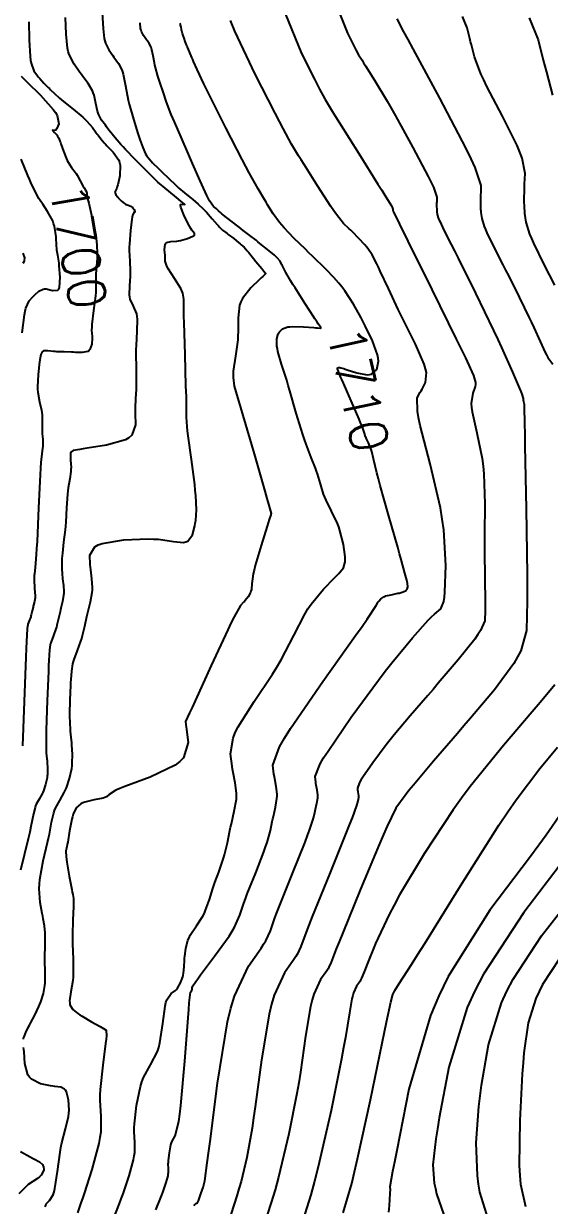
# Model space of a CAD drawing. Header units: metres. Extents: x 837117 to 838479, y 1189012 to 1191015.
# Drawn here: x 837662.7 to 837716.4, y 1189838.2 to 1189959.1 of the extents above; entities that cross this region are included whole.
import ezdxf

# ---------------------------------------------------------------- set-up
doc = ezdxf.new("R2010")
doc.units = ezdxf.units.M
doc.header["$LTSCALE"] = 0.3
doc.layers.add('COTAS 10', color=1, linetype='Continuous')
doc.layers.add('COTAS INT', color=252, linetype='Continuous')
doc.styles.get("Standard").update_dxf_attribs({"font": 'simplex.shx'})

msp = doc.modelspace()

# ---------------------------------------------------------------- linework, layer by layer
at = {"layer": 'COTAS 10'}
for points in [[(837716.99, 1189932.34), (837715.92, 1189934.43), (837714.86, 1189936.61), (837714.64, 1189937.1), (837714.46, 1189937.55), (837714.07, 1189938.76), (837713.94, 1189939.67), (837713.92, 1189939.93), (837713.9, 1189940.18), (837713.87, 1189941.12), (837713.89, 1189942.1), (837713.9, 1189942.38), (837713.91, 1189942.67), (837713.96, 1189943.75), (837713.65, 1189945.34), (837713.42, 1189945.94), (837713.14, 1189946.61), (837711.64, 1189949.62), (837710.06, 1189952.66), (837709.73, 1189953.35), (837709.45, 1189953.97), (837708.8, 1189955.68), (837708.47, 1189956.92), (837708.39, 1189957.24), (837708.3, 1189957.56), (837708.02, 1189958.66), (837707.55, 1189959.83)], [(837676.18, 1189837.68), (837676.7, 1189838.97), (837676.82, 1189839.29), (837676.93, 1189839.58), (837677.24, 1189840.49), (837677.43, 1189841.19), (837677.46, 1189841.35), (837677.49, 1189841.5), (837677.49, 1189841.94), (837677.46, 1189842.39), (837677.47, 1189842.56), (837677.48, 1189842.74), (837677.57, 1189843.53), (837677.73, 1189844.34), (837677.8, 1189844.54), (837677.86, 1189844.72), (837678.17, 1189845.28), (837678.53, 1189846.74), (837678.63, 1189847.49), (837678.74, 1189848.39), (837679.14, 1189852.91), (837679.48, 1189857.35), (837679.55, 1189858.2), (837679.61, 1189858.88), (837679.74, 1189859.98), (837679.79, 1189860.01), (837679.81, 1189860.03), (837679.82, 1189860.04), (837679.85, 1189860.1), (837679.88, 1189860.18), (837679.88, 1189860.2), (837679.89, 1189860.22), (837679.89, 1189860.29), (837679.9, 1189860.38), (837679.9, 1189860.4), (837679.9, 1189860.42), (837679.91, 1189860.51), (837680.27, 1189861.05), (837680.49, 1189861.35), (837680.77, 1189861.73), (837682.2, 1189863.64), (837683.68, 1189865.72), (837683.98, 1189866.2), (837684.24, 1189866.63), (837684.79, 1189867.85), (837685.19, 1189869.08), (837685.35, 1189869.53), (837685.54, 1189870.02), (837686.4, 1189872.19), (837687.24, 1189874.35), (837687.42, 1189874.84), (837687.57, 1189875.29), (837687.91, 1189876.51), (837688.1, 1189877.44), (837688.15, 1189877.7), (837688.21, 1189877.96), (837688.43, 1189878.89), (837688.58, 1189879.79), (837688.6, 1189880.02), (837688.6, 1189880.25), (837688.51, 1189881.03), (837688.35, 1189881.81), (837688.31, 1189882.04), (837688.27, 1189882.27), (837688.14, 1189883.19), (837688.85, 1189885.09), (837689.34, 1189885.95), (837689.96, 1189886.96), (837693.27, 1189891.78), (837696.62, 1189896.48), (837697.28, 1189897.4), (837697.81, 1189898.16), (837698.73, 1189899.54), (837698.89, 1189899.84), (837698.94, 1189899.91), (837698.99, 1189899.99), (837699.2, 1189900.23), (837699.5, 1189900.44), (837699.61, 1189900.48), (837699.73, 1189900.53), (837700.25, 1189900.65), (837700.8, 1189900.76), (837700.94, 1189900.79), (837701.07, 1189900.82), (837701.48, 1189900.94), (837701.78, 1189901.09), (837701.84, 1189901.14), (837701.89, 1189901.2), (837701.96, 1189901.45), (837701.92, 1189901.83), (837701.89, 1189901.98), (837701.86, 1189902.14), (837701.67, 1189902.85), (837701.28, 1189904.25), (837701.12, 1189904.83), (837700.93, 1189905.51), (837700.03, 1189908.67), (837699.15, 1189911.84), (837698.96, 1189912.52), (837698.81, 1189913.11), (837698.46, 1189914.54), (837698.28, 1189915.32), (837698.22, 1189915.51), (837698.16, 1189915.68), (837697.95, 1189916.19), (837697.74, 1189916.59), (837697.7, 1189916.7), (837697.65, 1189916.81), (837697.54, 1189917.17), (837697.28, 1189917.9), (837697.14, 1189918.23), (837696.98, 1189918.61), (837696.17, 1189920.48), (837695.37, 1189922.3), (837695.21, 1189922.66), (837695.08, 1189922.96), (837694.86, 1189923.49), (837694.83, 1189923.6), (837694.82, 1189923.63), (837694.81, 1189923.66), (837694.78, 1189923.77), (837694.77, 1189923.85), (837694.78, 1189923.87), (837694.79, 1189923.88), (837694.86, 1189923.9), (837694.96, 1189923.9), (837695.01, 1189923.89), (837695.1, 1189923.88), (837695.41, 1189923.79), (837695.57, 1189923.74), (837695.77, 1189923.67), (837696.76, 1189923.34), (837697.81, 1189923.15), (837698.04, 1189923.17), (837698.25, 1189923.23), (837698.8, 1189923.7), (837698.96, 1189924.56), (837698.93, 1189924.86), (837698.86, 1189925.2), (837698.34, 1189926.62), (837697.59, 1189928.18), (837697.39, 1189928.59), (837697.18, 1189928.99), (837696.42, 1189930.39), (837695.53, 1189931.75), (837695.23, 1189932.14), (837694.91, 1189932.52), (837694.38, 1189933.1), (837693.6, 1189933.94), (837692.21, 1189935.3), (837691.85, 1189935.65), (837691.5, 1189936), (837690.31, 1189937.15), (837689.3, 1189938.19), (837689.06, 1189938.46), (837688.84, 1189938.73), (837688.18, 1189939.63), (837687.62, 1189940.54), (837687.46, 1189940.81), (837687.29, 1189941.09), (837686.64, 1189942.17), (837685.73, 1189943.83), (837685.39, 1189944.47), (837685.01, 1189945.19), (837683.34, 1189948.44), (837681.73, 1189951.65), (837681.39, 1189952.33), (837681.1, 1189952.94), (837680.41, 1189954.4), (837680.05, 1189955.22), (837679.97, 1189955.42), (837679.88, 1189955.61), (837679.62, 1189956.2), (837679.42, 1189956.68), (837679.37, 1189956.8), (837679.32, 1189956.91), (837679.18, 1189957.28), (837679.07, 1189957.61), (837679.04, 1189957.7), (837679.01, 1189957.79), (837678.91, 1189958.09), (837678.83, 1189958.37), (837678.81, 1189958.44), (837678.8, 1189958.51), (837678.76, 1189958.73), (837678.72, 1189958.92), (837678.71, 1189958.96), (837678.7, 1189959), (837678.64, 1189959.11)], [(837662.42, 1189953.7), (837662.69, 1189953.44), (837662.99, 1189953.14), (837664.4, 1189951.76), (837665.69, 1189950.32), (837665.92, 1189949.99), (837666.1, 1189949.69), (837666.26, 1189948.85), (837666.06, 1189948.35), (837666, 1189948.26), (837665.94, 1189948.2), (837665.74, 1189948.16), (837665.62, 1189948.2), (837665.63, 1189948.19), (837665.64, 1189948.16), (837665.81, 1189947.96), (837666.04, 1189947.71), (837666.09, 1189947.64), (837666.14, 1189947.58), (837666.25, 1189947.38), (837666.37, 1189947.07), (837666.39, 1189947.01), (837666.42, 1189946.93), (837666.48, 1189946.78), (837666.73, 1189946.05), (837667.03, 1189945.26), (837667.12, 1189945.08), (837667.22, 1189944.9), (837667.57, 1189944.37), (837667.93, 1189943.89), (837668.03, 1189943.75), (837668.12, 1189943.6), (837668.45, 1189943.02), (837668.73, 1189942.5), (837668.79, 1189942.38), (837668.84, 1189942.28), (837668.99, 1189942.04), (837669.08, 1189941.88), (837669.1, 1189941.83), (837669.11, 1189941.78), (837669.14, 1189941.61), (837669.21, 1189941.17), (837669.26, 1189940.96), (837669.32, 1189940.71), (837669.61, 1189939.48), (837669.91, 1189938.12), (837669.98, 1189937.78), (837670.03, 1189937.46), (837670.15, 1189936.45), (837670.17, 1189935.57), (837670.17, 1189935.33), (837670.17, 1189935.09), (837670.11, 1189934.25), (837670.05, 1189933.49), (837670.04, 1189933.3), (837670.04, 1189933.13), (837670.06, 1189932.59), (837670.05, 1189931.87), (837670.03, 1189931.58), (837670, 1189931.25), (837669.82, 1189929.74), (837669.65, 1189928.29), (837669.62, 1189928.01), (837669.61, 1189927.77), (837669.62, 1189927.35), (837669.66, 1189927.13), (837669.66, 1189927.02), (837669.66, 1189926.9), (837669.62, 1189926.3), (837669.43, 1189925.73), (837669.34, 1189925.62), (837669.23, 1189925.54), (837668.66, 1189925.42), (837667.95, 1189925.45), (837667.75, 1189925.46), (837667.55, 1189925.46), (837666.79, 1189925.49), (837666.06, 1189925.52), (837665.88, 1189925.53), (837665.71, 1189925.55), (837665.15, 1189925.61), (837664.73, 1189925.6), (837664.65, 1189925.56), (837664.57, 1189925.51), (837664.41, 1189925.22), (837664.32, 1189924.67), (837664.29, 1189924.46), (837664.26, 1189924.22), (837664.13, 1189923.14), (837664.08, 1189921.96), (837664.09, 1189921.66), (837664.11, 1189921.37), (837664.28, 1189920.4), (837664.48, 1189919.52), (837664.51, 1189919.29), (837664.54, 1189919.05), (837664.57, 1189918.22), (837664.56, 1189917.47), (837664.56, 1189917.28), (837664.57, 1189917.11), (837664.61, 1189916.57), (837664.64, 1189916.1), (837664.64, 1189915.97), (837664.63, 1189915.84), (837664.56, 1189915.37), (837664.43, 1189914.19), (837664.4, 1189913.61), (837664.35, 1189912.92), (837664.19, 1189909.53), (837664.03, 1189906.1), (837663.99, 1189905.39), (837663.95, 1189904.78), (837663.84, 1189903.43), (837663.76, 1189902.79), (837663.75, 1189902.63), (837663.74, 1189902.47), (837663.73, 1189901.96), (837663.76, 1189901.51), (837663.77, 1189901.4), (837663.78, 1189901.28), (837663.82, 1189900.9), (837663.85, 1189900.54), (837663.84, 1189900.44), (837663.83, 1189900.34), (837663.77, 1189899.97), (837663.67, 1189899.59), (837663.65, 1189899.48), (837663.62, 1189899.38), (837663.54, 1189898.99), (837663.44, 1189898.59), (837663.41, 1189898.49), (837663.38, 1189898.38), (837663.24, 1189897.99), (837663.1, 1189897.63), (837663.08, 1189897.54), (837663.06, 1189897.45), (837663.01, 1189897.16), (837662.95, 1189895.86), (837662.92, 1189895.13), (837662.89, 1189894.24), (837662.72, 1189889.72), (837662.56, 1189885.19)], [(837695.36, 1189837.38), (837696.23, 1189840.4), (837696.52, 1189841.58), (837696.83, 1189842.91), (837698.14, 1189848.95), (837699.34, 1189854.74), (837699.59, 1189855.92), (837699.79, 1189856.91), (837700.21, 1189858.95), (837700.44, 1189859.74), (837700.53, 1189859.95), (837700.63, 1189860.16), (837701.07, 1189860.86), (837702.35, 1189862.8), (837702.97, 1189863.79), (837703.71, 1189864.97), (837707.36, 1189870.86), (837711.28, 1189877.06), (837712.2, 1189878.43), (837713.04, 1189879.66), (837715.46, 1189882.87), (837717.29, 1189885.03)]]:
    msp.add_lwpolyline(points, dxfattribs=at)
at = {"layer": 'COTAS INT'}
for points in [[(837662.64, 1189855.17), (837662.66, 1189855.28), (837662.7, 1189855.39), (837662.88, 1189855.84), (837663.16, 1189856.41), (837663.26, 1189856.6), (837663.36, 1189856.79), (837663.8, 1189857.62), (837664.23, 1189858.5), (837664.33, 1189858.74), (837664.42, 1189858.98), (837664.68, 1189859.82), (837664.83, 1189860.67), (837664.86, 1189860.91), (837664.87, 1189861.17), (837664.87, 1189862.11), (837664.84, 1189863.1), (837664.83, 1189863.38), (837664.83, 1189863.65), (837664.86, 1189864.66), (837664.87, 1189865.6), (837664.87, 1189865.83), (837664.86, 1189866.05), (837664.79, 1189866.75), (837664.66, 1189867.49), (837664.61, 1189867.74), (837664.56, 1189868.01), (837664.34, 1189869.15), (837664.24, 1189870.58), (837664.27, 1189871.03), (837664.31, 1189871.5), (837664.67, 1189873.42), (837665.1, 1189875.28), (837665.2, 1189875.73), (837665.29, 1189876.14), (837665.52, 1189877.36), (837665.74, 1189878.32), (837665.83, 1189878.57), (837665.92, 1189878.81), (837666.36, 1189879.59), (837666.81, 1189880.39), (837666.92, 1189880.62), (837667.03, 1189880.87), (837667.35, 1189881.84), (837667.58, 1189882.85), (837667.61, 1189883.12), (837667.64, 1189883.39), (837667.66, 1189884.33), (837667.6, 1189885.25), (837667.58, 1189885.51), (837667.56, 1189885.76), (837667.47, 1189886.67), (837667.41, 1189887.72), (837667.4, 1189888.06), (837667.4, 1189888.42), (837667.43, 1189889.9), (837667.49, 1189891.34), (837667.5, 1189891.68), (837667.52, 1189891.98), (837667.58, 1189892.84), (837667.7, 1189893.58), (837667.76, 1189893.8), (837667.83, 1189894.03), (837668.16, 1189894.94), (837668.52, 1189895.91), (837668.6, 1189896.18), (837668.68, 1189896.46), (837668.92, 1189897.44), (837669.13, 1189898.43), (837669.19, 1189898.7), (837669.26, 1189898.97), (837669.49, 1189899.92), (837669.67, 1189900.86), (837669.69, 1189901.11), (837669.7, 1189901.37), (837669.64, 1189902.28), (837669.52, 1189903.2), (837669.49, 1189903.46), (837669.47, 1189903.73), (837669.42, 1189904.71), (837669.93, 1189905.56), (837670.27, 1189905.74), (837670.69, 1189905.89), (837672.91, 1189906.25), (837675.37, 1189906.35), (837675.95, 1189906.34), (837676.47, 1189906.32), (837678, 1189906.09), (837679.03, 1189906), (837679.26, 1189906.05), (837679.45, 1189906.14), (837679.93, 1189906.77), (837680.17, 1189907.69), (837680.22, 1189907.96), (837680.26, 1189908.24), (837680.33, 1189909.32), (837680.27, 1189910.8), (837680.22, 1189911.33), (837680.16, 1189911.92), (837679.83, 1189914.48), (837679.5, 1189916.92), (837679.44, 1189917.43), (837679.39, 1189917.86), (837679.32, 1189918.83), (837679.33, 1189919.26), (837679.33, 1189919.36), (837679.33, 1189919.45), (837679.33, 1189919.7), (837679.32, 1189919.88), (837679.32, 1189919.92), (837679.32, 1189919.96), (837679.32, 1189920.08), (837679.31, 1189920.93), (837679.29, 1189921.43), (837679.27, 1189922.04), (837679.17, 1189925.22), (837679.07, 1189928.47), (837679.06, 1189929.14), (837679.05, 1189929.7), (837679.06, 1189930.88), (837678.95, 1189931.52), (837678.85, 1189931.74), (837678.74, 1189931.98), (837678.11, 1189933.01), (837677.47, 1189933.98), (837677.36, 1189934.19), (837677.26, 1189934.37), (837677.13, 1189934.78), (837677.14, 1189935.1), (837677.14, 1189935.22), (837677.13, 1189935.35), (837677.08, 1189935.96), (837677.14, 1189936.51), (837677.2, 1189936.61), (837677.28, 1189936.69), (837677.72, 1189936.81), (837678.33, 1189936.84), (837678.51, 1189936.86), (837678.7, 1189936.9), (837679.41, 1189937.1), (837679.97, 1189937.34), (837680.07, 1189937.39), (837680.13, 1189937.45), (837680.13, 1189937.61), (837679.86, 1189937.97), (837679.76, 1189938.14), (837679.64, 1189938.35), (837679.13, 1189939.37), (837678.74, 1189940.31), (837678.71, 1189940.47), (837678.71, 1189940.58), (837678.99, 1189940.61), (837679.15, 1189940.58), (837679.08, 1189940.66), (837678.96, 1189940.77), (837678.11, 1189941.47), (837677.14, 1189942.25), (837676.94, 1189942.41), (837676.76, 1189942.56), (837676.39, 1189942.88), (837676.2, 1189943.06), (837676.15, 1189943.12), (837676.08, 1189943.18), (837675.84, 1189943.42), (837675.42, 1189943.84), (837674.09, 1189945.15), (837673.08, 1189946.2), (837672.83, 1189946.47), (837672.59, 1189946.73), (837671.86, 1189947.6), (837671.29, 1189948.34), (837671.15, 1189948.53), (837671.02, 1189948.7), (837670.63, 1189949.22), (837670.35, 1189949.75), (837670.28, 1189949.93), (837670.22, 1189950.12), (837670.06, 1189950.93), (837669.86, 1189951.78), (837669.78, 1189952.01), (837669.69, 1189952.22), (837669.25, 1189952.95), (837668.72, 1189953.67), (837668.57, 1189953.89), (837668.41, 1189954.1), (837667.82, 1189954.93), (837667.33, 1189955.93), (837667.23, 1189956.25), (837667.15, 1189956.59), (837667.02, 1189958.01), (837666.94, 1189959.73)], [(837670.69, 1189960.2), (837670.8, 1189958.59), (837670.89, 1189957.58), (837670.95, 1189957.34), (837671.02, 1189957.11), (837671.37, 1189956.41), (837671.78, 1189955.82), (837671.9, 1189955.67), (837672, 1189955.51), (837672.38, 1189955), (837672.71, 1189954.38), (837672.78, 1189954.17), (837672.85, 1189953.93), (837673.05, 1189952.89), (837673.27, 1189951.64), (837673.36, 1189951.25), (837673.46, 1189950.86), (837673.9, 1189949.31), (837674.35, 1189947.86), (837674.46, 1189947.53), (837674.56, 1189947.23), (837674.84, 1189946.4), (837675.13, 1189945.78), (837675.24, 1189945.61), (837675.35, 1189945.44), (837675.85, 1189944.86), (837676.45, 1189944.27), (837676.63, 1189944.1), (837676.81, 1189943.92), (837677.5, 1189943.24), (837678.18, 1189942.59), (837678.36, 1189942.43), (837678.53, 1189942.27), (837679.11, 1189941.79), (837679.65, 1189941.35), (837679.81, 1189941.22), (837679.96, 1189941.1), (837680.51, 1189940.63), (837681.07, 1189940.11), (837681.23, 1189939.95), (837681.38, 1189939.79), (837681.95, 1189939.13), (837682.46, 1189938.52), (837682.58, 1189938.39), (837682.69, 1189938.27), (837683.02, 1189937.96), (837683.35, 1189937.71), (837683.47, 1189937.61), (837683.6, 1189937.52), (837684.15, 1189937.09), (837684.69, 1189936.67), (837684.81, 1189936.57), (837684.92, 1189936.47), (837685.22, 1189936.2), (837685.53, 1189935.84), (837685.66, 1189935.7), (837685.8, 1189935.53), (837686.43, 1189934.76), (837687.02, 1189934.02), (837687.13, 1189933.88), (837687.22, 1189933.77), (837687.37, 1189933.58), (837687.38, 1189933.57), (837687.38, 1189933.56), (837687.38, 1189933.56), (837687.39, 1189933.54), (837687.4, 1189933.51), (837687.39, 1189933.5), (837687.39, 1189933.49), (837687.36, 1189933.46), (837687.12, 1189933.22), (837686.97, 1189933.08), (837686.8, 1189932.92), (837685.91, 1189932.06), (837685.04, 1189930.95), (837684.88, 1189930.62), (837684.76, 1189930.28), (837684.61, 1189928.99), (837684.62, 1189927.57), (837684.59, 1189927.15), (837684.56, 1189926.72), (837684.32, 1189925.06), (837684.11, 1189923.54), (837684.09, 1189923.19), (837684.09, 1189922.87), (837684.21, 1189921.98), (837684.65, 1189920.5), (837684.86, 1189919.81), (837685.09, 1189919), (837686.23, 1189915.05), (837687.32, 1189911.23), (837687.53, 1189910.5), (837687.7, 1189909.91), (837687.97, 1189908.97), (837687.97, 1189908.95), (837687.97, 1189908.94), (837687.97, 1189908.94), (837687.97, 1189908.93), (837687.97, 1189908.93), (837687.97, 1189908.92), (837687.97, 1189908.92), (837687.97, 1189908.91), (837687.96, 1189908.89), (837687.96, 1189908.88), (837687.95, 1189908.88), (837687.94, 1189908.84), (837687.78, 1189908.33), (837687.68, 1189908.02), (837687.57, 1189907.65), (837686.96, 1189905.7), (837686.36, 1189903.63), (837686.24, 1189903.17), (837686.15, 1189902.77), (837686.01, 1189901.77), (837685.96, 1189901.17), (837685.92, 1189901.02), (837685.88, 1189900.88), (837685.64, 1189900.44), (837685.33, 1189900.06), (837685.25, 1189899.96), (837685.16, 1189899.87), (837684.85, 1189899.53), (837684.2, 1189898.4), (837683.9, 1189897.79), (837683.54, 1189897.07), (837681.84, 1189893.4), (837680.2, 1189889.79), (837679.89, 1189889.1), (837679.63, 1189888.55), (837679.22, 1189887.66), (837679.26, 1189887.32), (837679.28, 1189887.12), (837679.31, 1189886.86), (837679.48, 1189885.52), (837679.01, 1189883.97), (837678.64, 1189883.57), (837678.17, 1189883.2), (837675.62, 1189881.98), (837673.01, 1189881.02), (837672.51, 1189880.82), (837672.1, 1189880.64), (837671.41, 1189880.2), (837671.13, 1189879.95), (837670.98, 1189879.89), (837670.8, 1189879.83), (837669.89, 1189879.65), (837668.92, 1189879.43), (837668.71, 1189879.34), (837668.52, 1189879.25), (837668.04, 1189878.83), (837667.74, 1189878.18), (837667.66, 1189877.93), (837667.59, 1189877.67), (837667.35, 1189876.48), (837667.17, 1189875.33), (837667.12, 1189875.09), (837667.09, 1189874.88), (837666.99, 1189874.39), (837667, 1189873.82), (837667.03, 1189873.57), (837667.07, 1189873.27), (837667.32, 1189871.85), (837667.59, 1189870.47), (837667.64, 1189870.2), (837667.69, 1189869.97), (837667.76, 1189869.56), (837667.76, 1189869.17), (837667.76, 1189868.96), (837667.75, 1189868.7), (837667.7, 1189867.39), (837667.66, 1189865.79), (837667.66, 1189865.35), (837667.66, 1189864.91), (837667.72, 1189863.35), (837667.73, 1189861.89), (837667.71, 1189861.52), (837667.69, 1189861.17), (837667.49, 1189860.01), (837667.36, 1189859.09), (837667.37, 1189858.88), (837667.4, 1189858.69), (837667.68, 1189858.19), (837668.22, 1189857.78), (837668.42, 1189857.65), (837668.64, 1189857.51), (837669.59, 1189856.95), (837670.49, 1189856.45), (837670.67, 1189856.35), (837670.82, 1189856.26), (837671.11, 1189856.1), (837671.12, 1189855.51), (837671.09, 1189855.17), (837671.04, 1189854.73), (837670.75, 1189852.49), (837670.49, 1189850.01), (837670.46, 1189849.42), (837670.45, 1189848.88), (837670.55, 1189847.28), (837670.55, 1189845.65), (837670.47, 1189845.09), (837670.35, 1189844.47), (837669.64, 1189841.84), (837668.84, 1189839.37), (837668.67, 1189838.85), (837668.52, 1189838.4), (837668.16, 1189837.38)], [(837689.4, 1189960.13), (837691.07, 1189956.02), (837692.4, 1189953.4), (837692.68, 1189952.85), (837692.93, 1189952.38), (837693.5, 1189951.33), (837694.23, 1189950.14), (837694.57, 1189949.59), (837694.98, 1189948.94), (837696.96, 1189945.79), (837698.91, 1189942.68), (837699.29, 1189942.06), (837699.61, 1189941.55), (837700.22, 1189940.56), (837700.35, 1189940.3), (837700.38, 1189940.25), (837700.4, 1189940.2), (837700.43, 1189940.11), (837700.43, 1189940.08), (837700.43, 1189940.07), (837700.43, 1189940.06), (837700.43, 1189940.03), (837700.43, 1189940.01), (837700.43, 1189940), (837700.43, 1189939.99), (837700.43, 1189939.96), (837700.44, 1189939.93), (837700.45, 1189939.91), (837700.46, 1189939.9), (837700.49, 1189939.83), (837701.11, 1189938.56), (837701.97, 1189936.84), (837704.42, 1189931.89), (837706.92, 1189926.8), (837707.43, 1189925.77), (837707.85, 1189924.9), (837708.7, 1189923.09), (837708.88, 1189922.36), (837708.88, 1189922.16), (837708.87, 1189921.96), (837708.63, 1189921.27), (837708.46, 1189920.23), (837708.49, 1189919.82), (837708.54, 1189919.35), (837709.02, 1189917.23), (837709.57, 1189914.6), (837709.67, 1189913.82), (837709.74, 1189913.02), (837709.84, 1189909.94), (837709.81, 1189906.8), (837709.8, 1189905.97), (837709.81, 1189905.15), (837709.84, 1189902.3), (837709.88, 1189899.97), (837709.88, 1189899.47), (837709.88, 1189899.03), (837709.85, 1189897.98), (837709.41, 1189896.98), (837709.14, 1189896.58), (837708.81, 1189896.11), (837707.11, 1189893.98), (837705.08, 1189891.58), (837704.55, 1189890.95), (837704.02, 1189890.34), (837702.21, 1189888.25), (837700.57, 1189886.31), (837700.15, 1189885.78), (837699.74, 1189885.27), (837698.38, 1189883.45), (837697.36, 1189881.98), (837697.17, 1189881.68), (837697.02, 1189881.42), (837696.8, 1189880.86), (837696.83, 1189880.61), (837696.84, 1189880.55), (837696.85, 1189880.49), (837696.9, 1189880.28), (837696.92, 1189880.07), (837696.92, 1189880.01), (837696.92, 1189879.94), (837696.88, 1189879.7), (837696.82, 1189879.45), (837696.8, 1189879.38), (837696.79, 1189879.31), (837696.73, 1189879.06), (837696.28, 1189877.83), (837696.01, 1189877.15), (837695.67, 1189876.31), (837693.94, 1189872.04), (837692.19, 1189867.71), (837691.84, 1189866.84), (837691.56, 1189866.11), (837691.02, 1189864.63), (837690.67, 1189863.89), (837690.5, 1189863.61), (837690.31, 1189863.31), (837689.35, 1189861.96), (837688.28, 1189859.66), (837688.02, 1189858.76), (837687.77, 1189857.73), (837687, 1189853.06), (837686.35, 1189848.23), (837686.19, 1189847.1), (837686.03, 1189846.06), (837685.49, 1189843.06), (837684.9, 1189840.58), (837684.69, 1189839.86), (837684.48, 1189839.12), (837683.57, 1189836.36)], [(837694.97, 1189960.18), (837695.78, 1189958.12), (837696.41, 1189956.88), (837696.54, 1189956.62), (837696.66, 1189956.4), (837696.93, 1189955.9), (837697.28, 1189955.34), (837697.44, 1189955.08), (837697.63, 1189954.77), (837698.56, 1189953.29), (837699.85, 1189951.15), (837700.26, 1189950.43), (837700.7, 1189949.66), (837702.49, 1189946.42), (837704.05, 1189943.46), (837704.34, 1189942.85), (837704.58, 1189942.35), (837704.94, 1189941.33), (837704.92, 1189940.94), (837704.92, 1189940.84), (837704.91, 1189940.74), (837704.91, 1189940.4), (837704.92, 1189940.06), (837704.92, 1189939.97), (837704.93, 1189939.88), (837704.98, 1189939.56), (837705.12, 1189939.13), (837705.18, 1189938.97), (837705.26, 1189938.8), (837705.63, 1189938.03), (837706.41, 1189936.49), (837706.73, 1189935.83), (837707.11, 1189935.08), (837708.88, 1189931.5), (837710.74, 1189927.69), (837711.17, 1189926.78), (837711.56, 1189925.94), (837712.68, 1189923.44), (837713.39, 1189921.76), (837713.52, 1189921.44), (837713.63, 1189921.17), (837713.78, 1189920.72), (837713.76, 1189920.65), (837713.77, 1189920.62), (837713.77, 1189920.58), (837713.81, 1189920.42), (837713.85, 1189920.23), (837713.86, 1189920.17), (837713.86, 1189920.11), (837713.87, 1189919.88), (837713.9, 1189918.14), (837713.92, 1189917.12), (837713.94, 1189915.88), (837714.07, 1189909.45), (837714.17, 1189902.71), (837714.18, 1189901.26), (837714.18, 1189900), (837714.11, 1189896.97), (837713.53, 1189894.92), (837713.2, 1189894.28), (837712.81, 1189893.61), (837710.82, 1189890.92), (837708.38, 1189888.03), (837707.71, 1189887.23), (837707.03, 1189886.44), (837704.6, 1189883.6), (837702.53, 1189881.15), (837702.08, 1189880.6), (837701.69, 1189880.1), (837700.75, 1189878.79), (837699.84, 1189876.95), (837699.47, 1189876.12), (837699.05, 1189875.15), (837697.13, 1189870.53), (837695.3, 1189866.03), (837694.94, 1189865.14), (837694.65, 1189864.4), (837694.13, 1189863.03), (837693.9, 1189862.54), (837693.8, 1189862.36), (837693.67, 1189862.16), (837693.04, 1189861.28), (837692.34, 1189859.78), (837692.17, 1189859.19), (837692.01, 1189858.52), (837691.51, 1189855.47), (837690.97, 1189851.78), (837690.8, 1189850.7), (837690.6, 1189849.61), (837689.8, 1189845.47), (837688.74, 1189841.03), (837688.38, 1189839.75), (837687.99, 1189838.44), (837686.38, 1189833.51)], [(837700.84, 1189959.59), (837701.52, 1189958.27), (837701.95, 1189957.48), (837702.47, 1189956.51), (837705.19, 1189951.47), (837707.9, 1189946.31), (837708.41, 1189945.26), (837708.83, 1189944.37), (837709.45, 1189942.54), (837709.42, 1189941.81), (837709.41, 1189941.61), (837709.4, 1189941.42), (837709.39, 1189940.76), (837709.41, 1189940.12), (837709.42, 1189939.95), (837709.44, 1189939.78), (837709.53, 1189939.16), (837709.79, 1189938.34), (837709.91, 1189938.04), (837710.06, 1189937.7), (837710.78, 1189936.23), (837711.7, 1189934.42), (837711.97, 1189933.87), (837712.25, 1189933.31), (837713.35, 1189931.11), (837714.37, 1189929), (837714.61, 1189928.49), (837714.84, 1189928.01), (837715.49, 1189926.56), (837716.01, 1189925.45), (837716.15, 1189925.19), (837716.3, 1189924.94), (837716.8, 1189924.24)], [(837714.37, 1189959.67), (837715.29, 1189957.44), (837715.82, 1189955.36), (837715.98, 1189954.75), (837716.14, 1189954.13), (837716.77, 1189951.77)], [(837663.2, 1189959.27), (837663.24, 1189957.44), (837663.33, 1189955.72), (837663.37, 1189955.35), (837663.43, 1189955.03), (837663.71, 1189954.25), (837664.08, 1189953.76), (837664.19, 1189953.62), (837664.3, 1189953.49), (837664.73, 1189953.01), (837665.17, 1189952.56), (837665.29, 1189952.44), (837665.4, 1189952.32), (837665.8, 1189951.93), (837666.32, 1189951.46), (837666.52, 1189951.29), (837666.73, 1189951.11), (837667.71, 1189950.33), (837668.7, 1189949.51), (837668.92, 1189949.3), (837669.12, 1189949.1), (837669.69, 1189948.46), (837670.08, 1189947.92), (837670.18, 1189947.79), (837670.27, 1189947.67), (837670.56, 1189947.3), (837670.9, 1189946.9), (837671.03, 1189946.75), (837671.18, 1189946.6), (837671.83, 1189945.94), (837672.39, 1189945.12), (837672.47, 1189944.87), (837672.53, 1189944.6), (837672.49, 1189943.53), (837672.28, 1189942.59), (837672.24, 1189942.41), (837672.19, 1189942.25), (837672.06, 1189941.97), (837672, 1189941.86), (837672, 1189941.82), (837672.01, 1189941.78), (837672.1, 1189941.58), (837672.28, 1189941.34), (837672.34, 1189941.27), (837672.4, 1189941.2), (837672.68, 1189940.92), (837672.98, 1189940.67), (837673.07, 1189940.62), (837673.15, 1189940.57), (837673.44, 1189940.47), (837673.7, 1189940.37), (837673.76, 1189940.33), (837673.81, 1189940.28), (837673.97, 1189940.06), (837674.04, 1189939.86), (837674.04, 1189939.82), (837674.04, 1189939.79), (837673.95, 1189939.75), (837673.8, 1189939.47), (837673.77, 1189939.29), (837673.73, 1189939.07), (837673.58, 1189937.91), (837673.48, 1189936.55), (837673.47, 1189936.21), (837673.47, 1189935.88), (837673.52, 1189934.8), (837673.57, 1189933.8), (837673.57, 1189933.53), (837673.56, 1189933.25), (837673.48, 1189932.26), (837673.46, 1189931.33), (837673.49, 1189931.1), (837673.54, 1189930.88), (837673.86, 1189930.18), (837674.19, 1189929.4), (837674.23, 1189929.13), (837674.27, 1189928.84), (837674.25, 1189927.59), (837674.16, 1189926.16), (837674.15, 1189925.75), (837674.14, 1189925.33), (837674.16, 1189923.8), (837674.18, 1189922.37), (837674.18, 1189922.02), (837674.17, 1189921.7), (837674.12, 1189920.7), (837674.08, 1189919.76), (837674.07, 1189919.48), (837674.08, 1189919.18), (837674.12, 1189918.02), (837673.72, 1189916.96), (837673.43, 1189916.72), (837673.07, 1189916.51), (837671.15, 1189915.95), (837669.16, 1189915.63), (837668.76, 1189915.57), (837668.42, 1189915.51), (837667.71, 1189915.41), (837667.49, 1189915.23), (837667.46, 1189915.13), (837667.44, 1189915.02), (837667.46, 1189914.42), (837667.51, 1189913.68), (837667.5, 1189913.48), (837667.49, 1189913.27), (837667.37, 1189912.51), (837667.21, 1189911.59), (837667.18, 1189911.28), (837667.15, 1189910.95), (837667.06, 1189909.55), (837666.97, 1189908.07), (837666.94, 1189907.68), (837666.91, 1189907.3), (837666.75, 1189906.04), (837666.62, 1189904.91), (837666.6, 1189904.63), (837666.58, 1189904.35), (837666.57, 1189903.45), (837666.61, 1189902.66), (837666.63, 1189902.46), (837666.65, 1189902.26), (837666.73, 1189901.59), (837666.77, 1189900.96), (837666.76, 1189900.78), (837666.75, 1189900.6), (837666.63, 1189899.94), (837666.46, 1189899.28), (837666.42, 1189899.09), (837666.38, 1189898.9), (837666.23, 1189898.22), (837666.06, 1189897.52), (837666.01, 1189897.33), (837665.95, 1189897.15), (837665.7, 1189896.47), (837665.47, 1189895.83), (837665.42, 1189895.67), (837665.38, 1189895.52), (837665.29, 1189895), (837665.23, 1189893.92), (837665.21, 1189893.4), (837665.19, 1189892.79), (837665.07, 1189889.81), (837664.98, 1189886.8), (837664.97, 1189886.18), (837664.96, 1189885.64), (837664.98, 1189884.45), (837665.04, 1189883.84), (837665.06, 1189883.68), (837665.07, 1189883.51), (837665.11, 1189882.89), (837665.1, 1189882.26), (837665.08, 1189882.08), (837665.05, 1189881.9), (837664.91, 1189881.23), (837664.69, 1189880.58), (837664.62, 1189880.42), (837664.55, 1189880.26), (837664.24, 1189879.73), (837663.95, 1189879.2), (837663.89, 1189879.04), (837663.83, 1189878.88), (837663.68, 1189878.24), (837663.41, 1189876.94), (837663.28, 1189876.36), (837663.12, 1189875.68), (837662.35, 1189872.45)], [(837671.78, 1189836.59), (837672.47, 1189838.34), (837672.65, 1189838.83), (837672.83, 1189839.33), (837673.44, 1189841.17), (837673.89, 1189842.83), (837673.97, 1189843.22), (837674.02, 1189843.58), (837674.02, 1189844.61), (837673.96, 1189845.69), (837673.98, 1189846.08), (837674, 1189846.51), (837674.21, 1189848.39), (837674.61, 1189850.33), (837674.76, 1189850.79), (837674.92, 1189851.23), (837675.64, 1189852.55), (837676.34, 1189853.89), (837676.48, 1189854.32), (837676.61, 1189854.8), (837676.9, 1189856.75), (837677.13, 1189858.54), (837677.22, 1189858.9), (837677.31, 1189859.2), (837677.74, 1189859.82), (837678.2, 1189860.13), (837678.3, 1189860.25), (837678.41, 1189860.37), (837678.72, 1189860.92), (837678.94, 1189861.55), (837678.98, 1189861.72), (837679.02, 1189861.9), (837679.08, 1189862.56), (837679.11, 1189863.26), (837679.13, 1189863.46), (837679.15, 1189863.67), (837679.24, 1189864.45), (837679.47, 1189865.29), (837679.58, 1189865.54), (837679.71, 1189865.79), (837680.33, 1189866.75), (837680.99, 1189867.76), (837681.15, 1189868.06), (837681.28, 1189868.35), (837681.68, 1189869.45), (837682.01, 1189870.57), (837682.11, 1189870.88), (837682.21, 1189871.18), (837682.62, 1189872.26), (837683.02, 1189873.37), (837683.12, 1189873.69), (837683.21, 1189874.02), (837683.5, 1189875.24), (837683.75, 1189876.51), (837683.83, 1189876.86), (837683.91, 1189877.21), (837684.21, 1189878.49), (837684.42, 1189879.71), (837684.44, 1189880.03), (837684.44, 1189880.34), (837684.31, 1189881.4), (837684.09, 1189882.47), (837684.04, 1189882.78), (837683.98, 1189883.11), (837683.81, 1189884.36), (837684.08, 1189885.98), (837684.31, 1189886.53), (837684.61, 1189887.14), (837686.25, 1189889.72), (837688.13, 1189892.51), (837688.58, 1189893.25), (837689, 1189893.98), (837690.29, 1189896.47), (837691.42, 1189898.66), (837691.75, 1189899.19), (837692.08, 1189899.69), (837693.35, 1189901.22), (837694.45, 1189902.36), (837694.69, 1189902.61), (837694.89, 1189902.83), (837695.39, 1189903.4), (837695.56, 1189904), (837695.57, 1189904.24), (837695.56, 1189904.51), (837695.38, 1189905.78), (837695.02, 1189907.21), (837694.89, 1189907.58), (837694.76, 1189907.95), (837694.17, 1189909.19), (837693.6, 1189910.34), (837693.47, 1189910.64), (837693.35, 1189910.95), (837693.02, 1189911.98), (837692.73, 1189913.01), (837692.63, 1189913.3), (837692.52, 1189913.6), (837692.08, 1189914.69), (837691.55, 1189916.07), (837691.38, 1189916.54), (837691.21, 1189917.05), (837690.55, 1189919.24), (837689.9, 1189921.5), (837689.73, 1189922.06), (837689.57, 1189922.59), (837689.05, 1189924.25), (837688.68, 1189925.54), (837688.62, 1189925.84), (837688.58, 1189926.1), (837688.56, 1189926.84), (837688.71, 1189927.34), (837688.77, 1189927.46), (837688.84, 1189927.56), (837689.14, 1189927.87), (837689.69, 1189928.05), (837689.9, 1189928.07), (837690.15, 1189928.09), (837691.29, 1189928.06), (837692.36, 1189927.98), (837692.57, 1189927.96), (837692.59, 1189927.96), (837692.73, 1189927.95), (837693.02, 1189927.93), (837693.05, 1189927.93), (837693.06, 1189927.93), (837693.07, 1189927.93), (837693.08, 1189927.93), (837693.08, 1189927.93), (837693.08, 1189927.95), (837693.06, 1189927.97), (837693.06, 1189927.97), (837693.06, 1189927.97), (837693.05, 1189927.99), (837692.8, 1189928.37), (837692.64, 1189928.6), (837692.45, 1189928.89), (837692.35, 1189929.05), (837691.47, 1189930.41), (837690.43, 1189932.04), (837690.2, 1189932.41), (837690, 1189932.74), (837689.5, 1189933.61), (837689.2, 1189934.17), (837689.14, 1189934.3), (837689.07, 1189934.42), (837688.89, 1189934.77), (837688.6, 1189935.13), (837688.47, 1189935.25), (837688.33, 1189935.39), (837687.62, 1189935.98), (837686.83, 1189936.6), (837686.63, 1189936.76), (837686.44, 1189936.92), (837685.79, 1189937.41), (837685.13, 1189937.92), (837684.93, 1189938.08), (837684.71, 1189938.25), (837683.85, 1189938.91), (837683.1, 1189939.5), (837682.95, 1189939.62), (837682.82, 1189939.72), (837682.59, 1189939.94), (837682.46, 1189940.06), (837682.41, 1189940.11), (837682.36, 1189940.16), (837682.09, 1189940.39), (837681.69, 1189940.96), (837681.55, 1189941.22), (837681.39, 1189941.52), (837680.71, 1189943.01), (837679.94, 1189944.78), (837679.73, 1189945.27), (837679.52, 1189945.75), (837678.76, 1189947.46), (837678.08, 1189949.03), (837677.91, 1189949.43), (837677.76, 1189949.81), (837677.29, 1189951.04), (837676.92, 1189952.12), (837676.82, 1189952.42), (837676.72, 1189952.7), (837676.4, 1189953.7), (837676.14, 1189954.61), (837676.09, 1189954.85), (837676.04, 1189955.07), (837675.9, 1189955.81), (837675.79, 1189956.42), (837675.75, 1189956.56), (837675.7, 1189956.69), (837675.51, 1189957.06), (837675.29, 1189957.36), (837675.22, 1189957.45), (837675.16, 1189957.54), (837674.91, 1189957.88), (837674.71, 1189958.3), (837674.67, 1189958.43), (837674.63, 1189958.58), (837674.58, 1189959.17)], [(837680.12, 1189838.12), (837680.14, 1189838.18), (837680.17, 1189838.23), (837680.26, 1189838.33), (837680.33, 1189838.37), (837680.37, 1189838.38), (837680.43, 1189838.41), (837680.51, 1189838.54), (837680.55, 1189838.62), (837680.59, 1189838.72), (837680.77, 1189839.22), (837680.97, 1189839.81), (837681.01, 1189839.97), (837681.06, 1189840.12), (837681.19, 1189840.66), (837681.45, 1189842.51), (837681.58, 1189843.49), (837681.73, 1189844.68), (837682.49, 1189850.66), (837683.53, 1189856.95), (837683.87, 1189858.33), (837684.22, 1189859.55), (837685.65, 1189862.65), (837686.95, 1189864.46), (837687.21, 1189864.87), (837687.44, 1189865.24), (837687.9, 1189866.24), (837688.37, 1189867.59), (837688.6, 1189868.19), (837688.87, 1189868.87), (837690.17, 1189872.11), (837691.45, 1189875.33), (837691.71, 1189875.99), (837691.92, 1189876.56), (837692.32, 1189877.79), (837692.44, 1189878.37), (837692.48, 1189878.54), (837692.51, 1189878.7), (837692.65, 1189879.3), (837692.75, 1189879.87), (837692.76, 1189880.01), (837692.76, 1189880.16), (837692.7, 1189880.65), (837692.6, 1189881.15), (837692.57, 1189881.29), (837692.55, 1189881.45), (837692.47, 1189882.03), (837692.99, 1189883.33), (837693.35, 1189883.94), (837693.8, 1189884.65), (837696.18, 1189888.12), (837698.96, 1189891.9), (837699.66, 1189892.81), (837700.32, 1189893.66), (837702.45, 1189896.24), (837704.06, 1189898.03), (837704.4, 1189898.38), (837704.69, 1189898.67), (837705.34, 1189899.2), (837705.64, 1189899.95), (837705.7, 1189900.38), (837705.75, 1189900.91), (837705.86, 1189903.64), (837705.65, 1189907.28), (837705.49, 1189908.38), (837705.3, 1189909.53), (837704.24, 1189914.03), (837703.23, 1189917.97), (837703.06, 1189918.77), (837702.94, 1189919.44), (837702.92, 1189920.8), (837703.23, 1189921.36), (837703.32, 1189921.53), (837703.42, 1189921.7), (837703.78, 1189922.36), (837703.86, 1189923.38), (837703.77, 1189923.78), (837703.63, 1189924.23), (837702.74, 1189926.28), (837701.59, 1189928.61), (837701.29, 1189929.23), (837700.99, 1189929.84), (837699.98, 1189931.97), (837699.14, 1189933.76), (837698.95, 1189934.16), (837698.78, 1189934.51), (837698.3, 1189935.44), (837697.87, 1189936.08), (837697.73, 1189936.26), (837697.58, 1189936.45), (837696.96, 1189937.12), (837696.3, 1189937.77), (837696.13, 1189937.94), (837695.96, 1189938.1), (837695.4, 1189938.65), (837694.66, 1189939.55), (837694.38, 1189939.94), (837694.08, 1189940.38), (837692.71, 1189942.49), (837691.35, 1189944.66), (837691.05, 1189945.14), (837690.78, 1189945.58), (837690.07, 1189946.75), (837689.2, 1189948.37), (837688.82, 1189949.08), (837688.39, 1189949.92), (837686.35, 1189953.92), (837684.27, 1189958.33), (837683.81, 1189959.43)], [(837662.51, 1189927.46), (837662.74, 1189929.28), (837662.82, 1189929.66), (837662.9, 1189929.99), (837663.22, 1189930.73), (837663.59, 1189931.12), (837663.69, 1189931.23), (837663.8, 1189931.33), (837664.2, 1189931.7), (837664.66, 1189931.93), (837664.81, 1189931.95), (837664.97, 1189931.94), (837665.61, 1189931.78), (837666.15, 1189931.81), (837666.15, 1189931.81), (837666.25, 1189931.93), (837666.32, 1189932.1), (837666.39, 1189933.14), (837666.3, 1189934.31), (837666.28, 1189934.57), (837666.25, 1189934.8), (837666.16, 1189935.39), (837666.07, 1189935.92), (837666.05, 1189936.12), (837666.03, 1189936.33), (837665.98, 1189937.29), (837665.82, 1189938.35), (837665.73, 1189938.63), (837665.63, 1189938.91), (837665.1, 1189939.88), (837664.62, 1189940.6), (837664.51, 1189940.77), (837664.36, 1189940.99), (837664.23, 1189941.21), (837663.83, 1189941.93), (837663.4, 1189942.84), (837663.25, 1189943.18), (837663.09, 1189943.56), (837662.4, 1189945.23)], [(837662.57, 1189935.61), (837662.74, 1189935.12), (837662.72, 1189934.84), (837662.71, 1189934.78), (837662.69, 1189934.72), (837662.57, 1189934.55)], [(837717, 1189891.42), (837715.83, 1189890.01), (837715.3, 1189889.39), (837714.69, 1189888.66), (837711.74, 1189885.22), (837708.35, 1189881.03), (837707.46, 1189879.84), (837706.59, 1189878.63), (837703.62, 1189874.13), (837701.13, 1189869.92), (837700.57, 1189868.89), (837700.06, 1189867.93), (837698.65, 1189864.95), (837697.79, 1189862.83), (837697.63, 1189862.41), (837697.49, 1189862.06), (837697.24, 1189861.42), (837697.14, 1189861.19), (837697.09, 1189861.11), (837697.03, 1189861.01), (837696.73, 1189860.6), (837696.41, 1189859.9), (837696.33, 1189859.62), (837696.25, 1189859.3), (837696.01, 1189857.87), (837695.59, 1189855.33), (837695.4, 1189854.31), (837695.18, 1189853.16), (837694.11, 1189847.87), (837692.79, 1189842.1), (837692.42, 1189840.64), (837692.03, 1189839.24), (837690.6, 1189834.68)], [(837717.72, 1189878.35), (837716.11, 1189876.03), (837715.38, 1189875.03), (837714.52, 1189873.86), (837710.37, 1189868.35), (837706.08, 1189861.57), (837705.13, 1189859.6), (837704.28, 1189857.6), (837702.08, 1189850.06), (837700.84, 1189843.78), (837700.6, 1189842.58), (837700.41, 1189841.62), (837700.11, 1189840.06), (837700.11, 1189840.01), (837700.12, 1189840), (837700.12, 1189839.98), (837700.14, 1189839.93), (837700.16, 1189839.87), (837700.16, 1189839.85), (837700.16, 1189839.83), (837700.16, 1189839.76), (837700.15, 1189839.64), (837700.15, 1189839.6), (837700.14, 1189839.56), (837700.12, 1189839.36), (837700.04, 1189838.15), (837700, 1189837.47)], [(837718.01, 1189873.58), (837713.83, 1189868.14), (837709.71, 1189861.83), (837708.83, 1189860.11), (837708.05, 1189858.4), (837706.15, 1189852.31), (837705.18, 1189847.12), (837704.99, 1189845.97), (837704.83, 1189844.95), (837704.54, 1189842.31), (837704.67, 1189840.43), (837704.78, 1189839.88), (837704.91, 1189839.32), (837705.64, 1189837.2)], [(837710.17, 1189836.77), (837709.34, 1189839.51), (837709.19, 1189840.34), (837709.08, 1189841.2), (837708.97, 1189844.57), (837709.24, 1189848.28), (837709.37, 1189849.36), (837709.51, 1189850.45), (837710.21, 1189854.57), (837711.56, 1189858.87), (837712.11, 1189860.08), (837712.73, 1189861.29), (837715.64, 1189865.75), (837719.06, 1189870.1)], [(837717.46, 1189863.36), (837715.76, 1189860.76), (837715.39, 1189860.05), (837715.07, 1189859.34), (837714.28, 1189856.83), (837713.85, 1189853.78), (837713.75, 1189852.74), (837713.66, 1189851.61), (837713.41, 1189846.83), (837713.37, 1189842.23), (837713.42, 1189841.21), (837713.5, 1189840.32), (837713.99, 1189838.03)], [(837664.87, 1189838.01), (837664.92, 1189838.16), (837664.97, 1189838.3), (837665.3, 1189838.64), (837665.68, 1189839.23), (837665.78, 1189839.53), (837665.86, 1189839.88), (837666.13, 1189841.63), (837666.39, 1189843.59), (837666.48, 1189844.08), (837666.57, 1189844.54), (837666.95, 1189846), (837667.25, 1189847.25), (837667.29, 1189847.58), (837667.32, 1189847.89), (837667.26, 1189848.97), (837667.03, 1189849.78), (837666.94, 1189849.94), (837666.85, 1189850.06), (837666.45, 1189850.26), (837665.86, 1189850.31), (837665.65, 1189850.35), (837665.41, 1189850.39), (837664.4, 1189850.59), (837663.45, 1189851.06), (837663.26, 1189851.27), (837663.1, 1189851.51), (837662.79, 1189852.68), (837662.7, 1189853.85), (837662.68, 1189854.1), (837662.66, 1189854.31)], [(837662.34, 1189843.66), (837663.34, 1189843.11), (837663.56, 1189843), (837663.76, 1189842.89), (837664.29, 1189842.6), (837664.59, 1189842.35), (837664.64, 1189842.26), (837664.68, 1189842.16), (837664.72, 1189841.74), (837664.44, 1189841.23), (837664.28, 1189841.07), (837664.09, 1189840.91), (837663.11, 1189840.29), (837662.18, 1189839.32)]]:
    msp.add_lwpolyline(points, dxfattribs=at)

# ---------------------------------------------------------------- texts
at = {"layer": 'COTAS 10', "char_height": 3.8, "attachment_point": 7}
for s, insert, rotation in [('1700', (837665.27, 1189942.41), 279.8838), ('1710', (837693.64, 1189927.63), 282.3968)]:
    msp.add_mtext(s, dxfattribs=dict(at, insert=insert, rotation=rotation))

doc.saveas('drawing.dxf')
